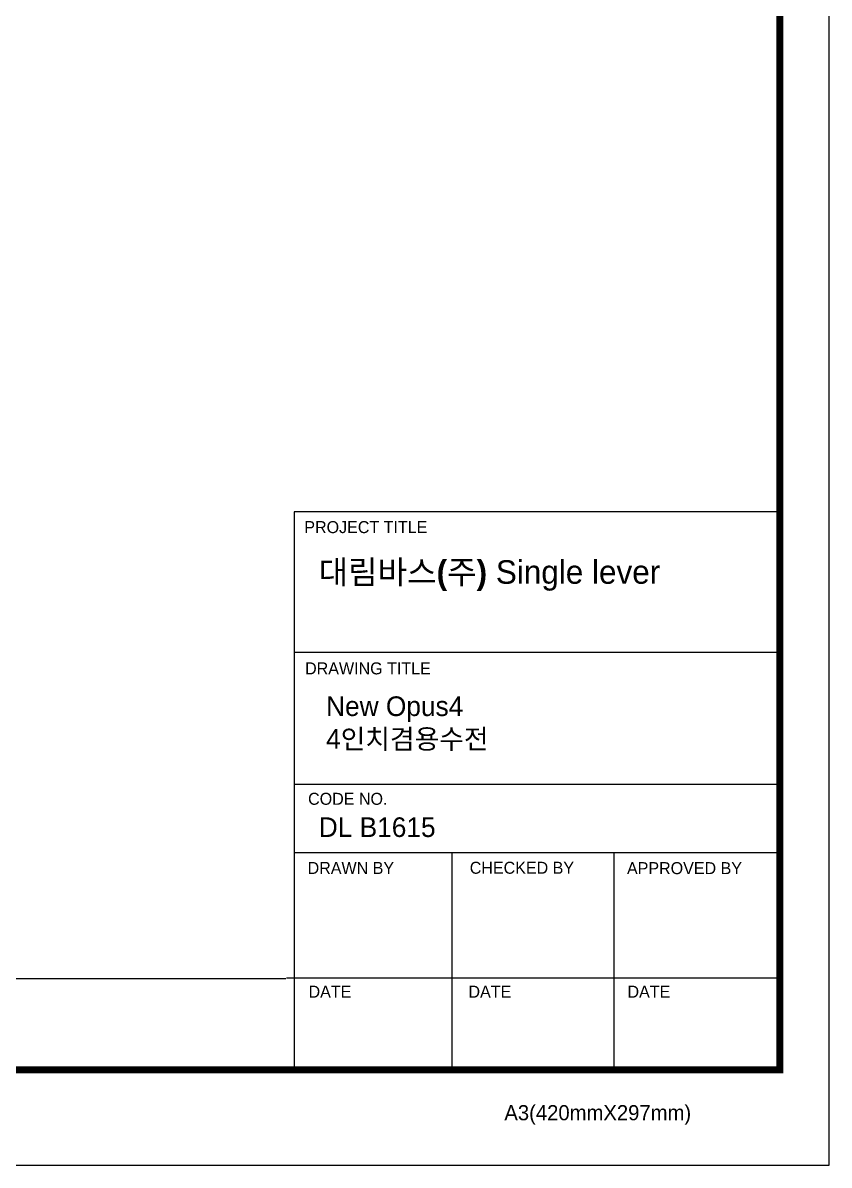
# Model space of a CAD drawing. Header units: millimetres. Extents: x 5308 to 9632, y 1173 to 3839.
# Drawn here: x 9333.3 to 9632.5, y 3012.3 to 3436.2 of the extents above; entities that cross this region are included whole.
import ezdxf

# ---------------------------------------------------------------- set-up
doc = ezdxf.new("R2010")
doc.units = ezdxf.units.MM
doc.header["$LTSCALE"] = 4
doc.layers.get('0').update_dxf_attribs({"linetype": 'CONTINUOUS'})
doc.styles.add('DLB3013-CR2S_시공도$0$Daelim Dimension', font='')
doc.styles.get('DLB3013-CR2S_시공도$0$Daelim Dimension').set_extended_font_data('나눔고딕')

msp = doc.modelspace()

# ---------------------------------------------------------------- linework, layer by layer
at = {"color": 5, "ltscale": 40}
for p, q in [((9614.24, 3254.68), (9433.9, 3254.68)), ((9614.24, 3202.55), (9433.9, 3202.55)), ((9614.24, 3202.55), (9433.9, 3202.55)), ((9614.24, 3153.52), (9433.9, 3153.52)), ((9614.24, 3153.52), (9433.9, 3153.52)), ((9614.24, 3128.23), (9433.9, 3128.23)), ((9614.24, 3128.23), (9433.9, 3128.23)), ((9492.48, 3128.23), (9492.48, 3047.72)), ((9552.59, 3128.23), (9552.59, 3047.72)), ((9614.24, 3081.72), (9431.05, 3081.72)), ((9614.24, 3081.72), (9435.3, 3081.72)), ((9614.24, 3047.72), (9459.69, 3047.72))]:
    msp.add_line(p, q, dxfattribs=at)
at = {"color": 5, "ltscale": 0.5}
msp.add_line((9433.9, 3254.68), (9433.9, 3046.63), dxfattribs=at)
at = {"color": 5}
msp.add_line((8522.24, 3081.59), (9430.83, 3081.59), dxfattribs=at)
at = {"ltscale": 0.5}
msp.add_lwpolyline([(8504.1, 3012.32), (9632.5, 3012.32), (9632.5, 3839.12), (8504.1, 3839.12)], close=True, dxfattribs=at)
at = {"color": 5, "linetype": 'ByBlock', "lineweight": 200, "const_width": 2.6}
msp.add_lwpolyline([(8522.24, 3047.72), (9614.24, 3047.72), (9614.24, 3819.92), (8522.24, 3819.92)], close=True, dxfattribs=at)

# ---------------------------------------------------------------- texts
at = {"color": 5, "ltscale": 40, "style": 'DLB3013-CR2S_시공도$0$Daelim Dimension'}
for s, height, p in [('PROJECT TITLE', 4.453, (9437.72, 3246.83)), ('DRAWING TITLE', 4.453, (9438, 3194.42)), ('CODE NO.', 4.453, (9439.12, 3146.02)), ('DRAWN BY', 4.453, (9438.94, 3120.36)), ('CHECKED BY', 4.453, (9499.11, 3120.43)), ('APPROVED BY', 4.453, (9557.46, 3120.29)), ('DATE', 4.453, (9439.29, 3074.46)), ('DATE', 4.453, (9498.64, 3074.46)), ('DATE', 4.453, (9557.66, 3074.46)), ('A3(420mmX297mm)', 5.6201, (9511.95, 3028.97))]:
    msp.add_text(s, height=height, dxfattribs=at).set_placement(p)
at = {"attachment_point": 1, "style": 'DLB3013-CR2S_시공도$0$Daelim Dimension'}
for s, insert, char_height, width in [('{\\fPretendard Variable SemiBold|b0|i0|c129|p2;\\C7;대림바스(주)} Single lever', (9443.01, 3236.77), 8.7291, 140.2959), (' New Opus4\\P 4인치겸용수전 ', (9443.09, 3186.25), 7.287, 122.6352), ('DL B1615', (9443.09, 3141.37), 7.287, 122.6352)]:
    msp.add_mtext(s, dxfattribs=dict(at, insert=insert, char_height=char_height, width=width))

doc.saveas('drawing.dxf')
